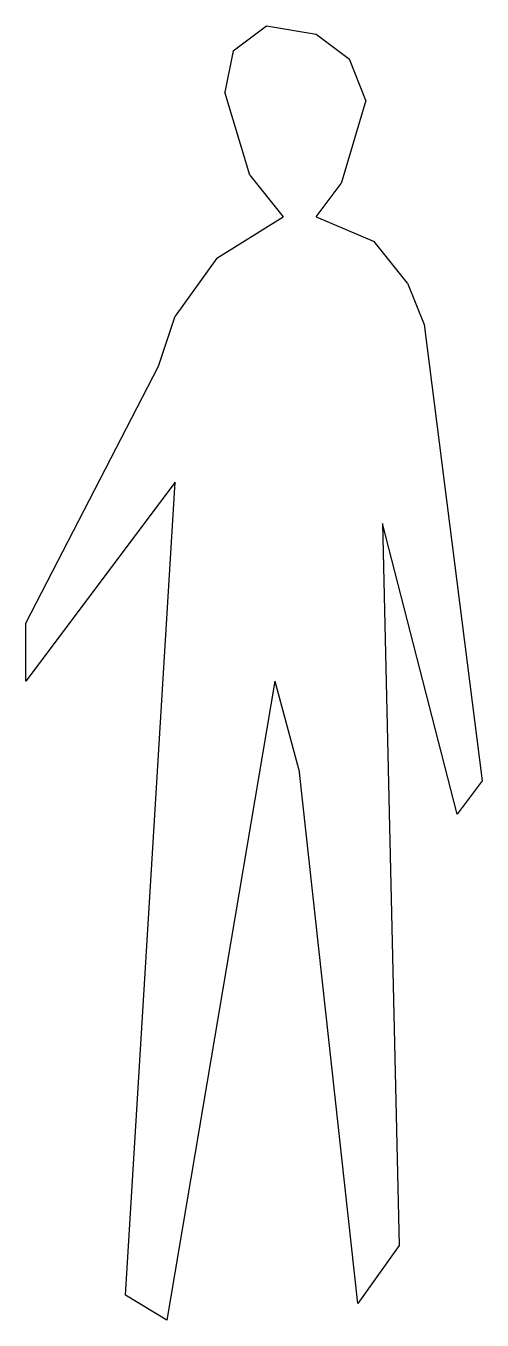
# Model space of a CAD drawing. Extents: x -0.43 to 0.97, y 0 to 3.96.
import ezdxf

# ---------------------------------------------------------------- set-up
doc = ezdxf.new("R2010")
doc.units = 0
doc.layers.get('0').update_dxf_attribs({"linetype": 'CONTINUOUS'})

msp = doc.modelspace()

# ---------------------------------------------------------------- linework, layer by layer
at = {"color": 0, "linetype": 'BYBLOCK'}
for points, invisible_edges in [([(0.3048, 3.9624), (0.4572, 3.937), (0.5588, 3.8608), (0.2032, 3.8862)], 4), ([(0.5588, 3.8608), (0.2032, 3.8862), (0.1778, 3.7592), (0.6096, 3.7338)], 5), ([(0.1778, 3.7592), (0.6096, 3.7338), (0.5334, 3.4798), (0.254, 3.5052)], 5), ([(0.5334, 3.4798), (0.254, 3.5052), (0.3556, 3.3782), (0.4572, 3.3782)], 5), ([(0.3556, 3.3782), (0.4572, 3.3782), (0.635, 3.302), (0.1524, 3.2512)], 5), ([(0.635, 3.302), (0.1524, 3.2512), (0.0254, 3.0734), (0.7366, 3.175)], 5), ([(0.0254, 3.0734), (0.7366, 3.175), (0.7874, 3.048), (-0.0254, 2.921)], 5), ([(0.6604, 2.4384), (0.7874, 3.048), (0.9652, 1.651), (0.889, 1.5494)], 1), ([(-0.0254, 2.921), (0.0254, 2.5654), (-0.4318, 1.9558), (-0.4318, 2.1336)], 1), ([(0.0254, 2.5654), (0.3302, 1.9558), (0, 0), (-0.127, 0.0762)], 1), ([(0.0254, 2.5654), (0.3302, 1.9558), (0.4064, 1.6764), (0.6604, 2.4384)], 13), ([(0.4064, 1.6764), (0.6604, 2.4384), (0.7112, 0.2286), (0.5842, 0.0508)], 1)]:
    msp.add_3dface(points, dxfattribs=dict(at, invisible_edges=invisible_edges))

doc.saveas('drawing.dxf')
